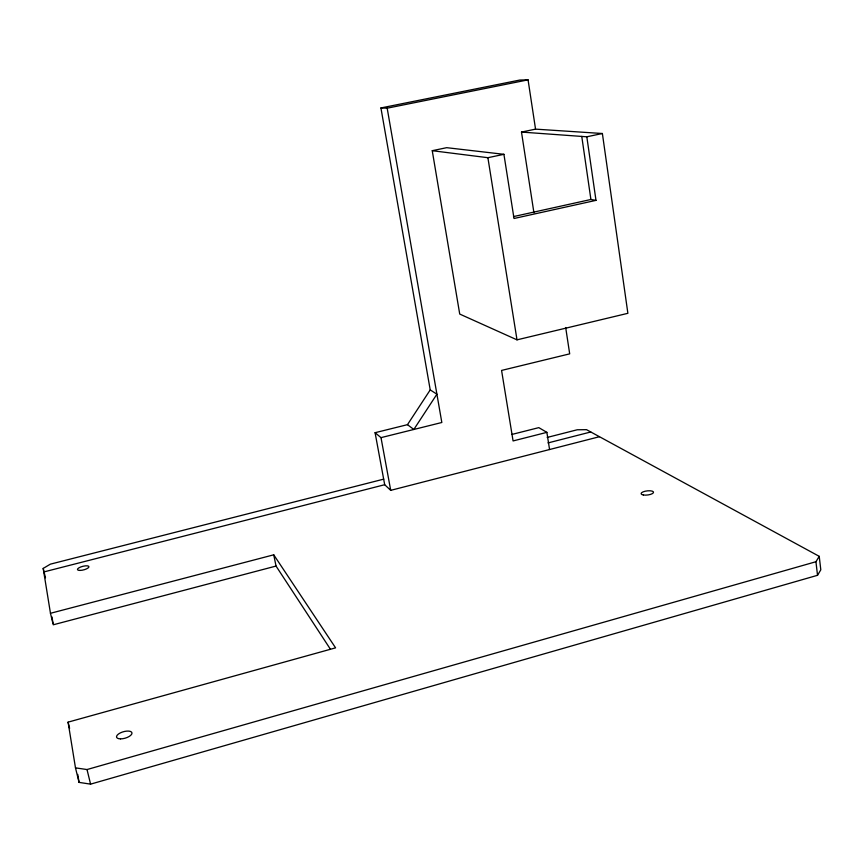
<?xml version="1.0" encoding="UTF-8"?>
<svg xmlns="http://www.w3.org/2000/svg" width="864" height="864" viewBox="0 0 864 864"><rect width="100%" height="100%" fill="white"/><g stroke="black" fill="none" stroke-linecap="round" stroke-linejoin="round"><path stroke-width="1.3" d="M330.167 648.842L276.037 566.06L53.266 624.791L50.468 613.289L273.737 554.818L335.578 647.849L68.083 722.142L75.481 767.869L79.056 782.384L90.58 784.145L817.528 575.305L820.8 569.819L819.234 556.34L586.505 429.656L577.238 429.775L547.171 437.443M817.528 575.305L815.94 561.73L819.234 556.34M599.465 436.709L390.712 490.352L384.696 484.715L375.084 432.702L407.473 424.667L430.218 389.902L380.927 107.946L519.89 80.039L528.066 79.855L535.55 129.136L602.381 133.51L627.88 313.308L517.007 339.844L459.724 314.064L432.248 150.692L446.688 147.679L503.917 154.321L514.015 218.495L595.987 200.362L586.818 136.793L521.489 132.073L533.93 212.803M50.468 613.289L43.2 568.415L50.36 564.16L383.746 479.131M75.481 767.869L87.016 769.543L815.94 561.73M43.772 571.957L384.696 484.715M547.981 442.93L590.771 431.978M511.866 434.452L538.812 427.637L546.869 432.356L549.569 449.539M546.869 432.356L513.076 440.942L501.574 370.429L569.689 353.851L565.682 327.51M375.084 432.702L381.002 437.638L441.828 422.496L387.18 108.184L380.927 107.946M513.486 216.594L590.911 199.487L595.987 200.362M432.248 150.692L487.89 157.702L503.917 154.321M586.818 136.793L602.381 133.51M521.489 132.073L535.55 129.136M387.18 108.184L528.066 79.855M430.218 389.902L436.914 394.189L413.834 429.462L407.473 424.667M68.083 722.142L69.606 728.341M87.016 769.543L90.58 784.145M43.2 568.415L45.49 577.832M273.737 554.818L276.037 566.06M381.002 437.638L390.712 490.352M51.98 616.939L53.05 623.473M77.749 774.392L79.056 782.384M487.89 157.702L517.007 339.844M581.764 136.426L590.911 199.487M79.996 570.424A5.929 1.836 -14.5 0 0 88.949 566.914A5.929 1.836 -14.5 0 0 80.676 567A5.929 1.836 -14.5 0 0 79.996 570.424M120.506 738.871A8.003 3.348 -16.1 0 0 131.987 733.072A8.003 3.348 -16.1 0 0 120.247 732.942A8.003 3.348 -16.1 0 0 120.506 738.871M643.334 494.975A6.264 2.074 -6.8 0 0 653.454 492.653A6.264 2.074 -6.8 0 0 645.17 491.216A6.264 2.074 -6.8 0 0 643.334 494.975"/></g></svg>
